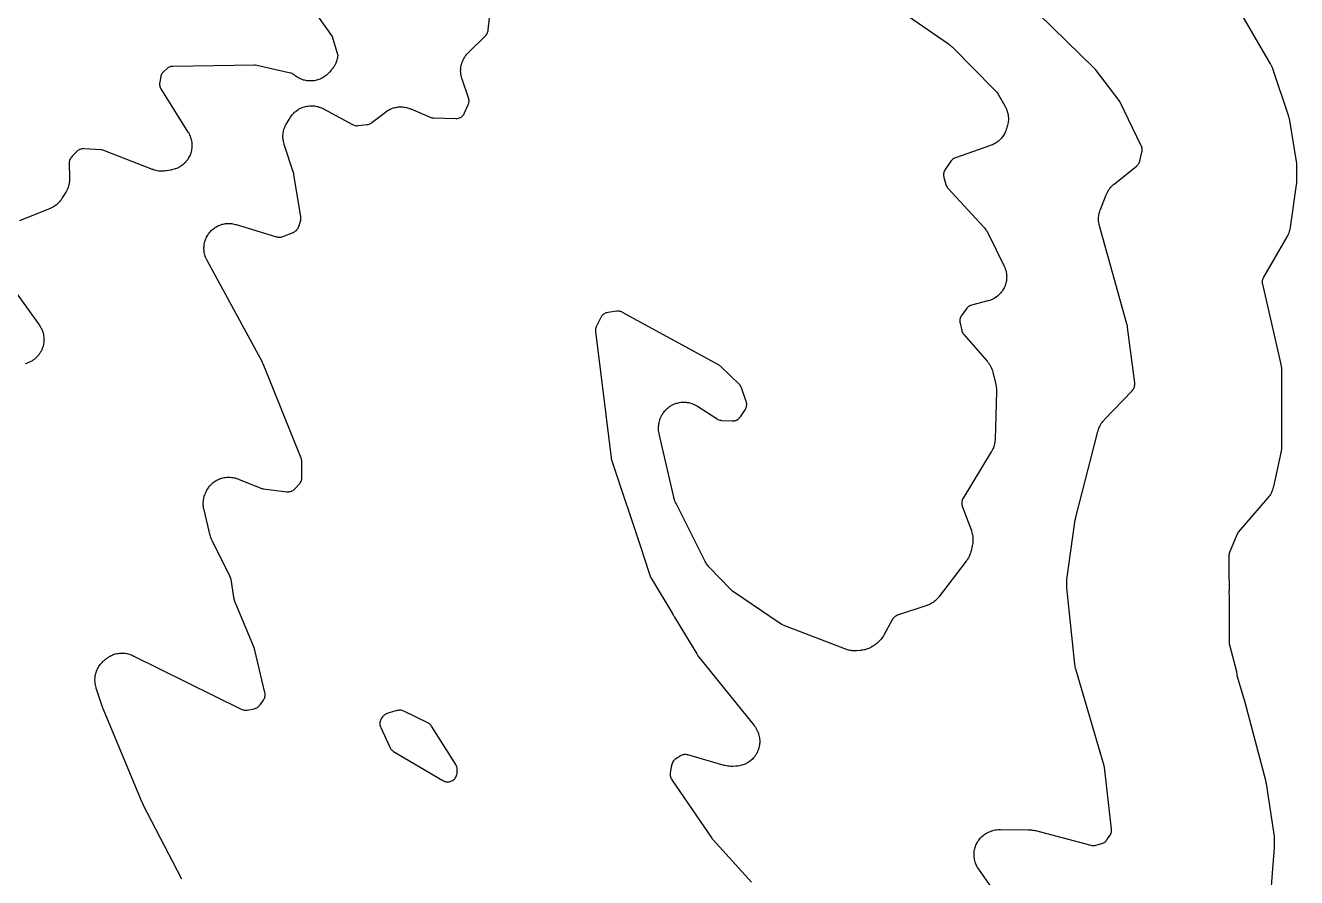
# Model space of a CAD drawing. Header units: millimetres. Extents: x 0 to 194, y 0 to 300.
# Drawn here: x 150.69 to 191.03, y 79.51 to 106.54 of the extents above; entities that cross this region are included whole.
import ezdxf

# ---------------------------------------------------------------- set-up
doc = ezdxf.new("R2010")
doc.units = ezdxf.units.MM
doc.layers.add('CUT', color=7, linetype='CONTINUOUS')

msp = doc.modelspace()

# ---------------------------------------------------------------- linework, layer by layer
at = {"layer": 'CUT'}
for points in [[(184.4298, 74.7728), (180.9425, 79.7718), (180.9304, 79.79), (180.9072, 79.8271), (180.8857, 79.8652), (180.8711, 79.8945), (180.8535, 79.9346), (180.8417, 79.9652), (180.8281, 80.0068), (180.8194, 80.0384), (180.8098, 80.0811), (180.8043, 80.1134), (180.7989, 80.1568), (180.7965, 80.1895), (180.7954, 80.2332), (180.7961, 80.266), (180.7993, 80.3097), (180.8032, 80.3422), (180.8106, 80.3853), (180.8177, 80.4173), (180.8292, 80.4596), (180.8394, 80.4907), (180.8549, 80.5316), (180.8681, 80.5616), (180.8875, 80.6008), (180.9035, 80.6294), (180.9267, 80.6666), (180.9454, 80.6935), (180.9721, 80.7282), (180.9933, 80.7531), (181.0233, 80.7851), (181.0468, 80.8079), (181.0797, 80.8367), (181.1054, 80.8571), (181.1409, 80.8827), (181.1684, 80.9005), (181.2062, 80.9225), (181.2354, 80.9375), (181.2752, 80.9557), (181.3158, 80.9719), (181.3363, 80.9795), (181.3483, 80.9837), (181.3726, 80.9913), (181.4216, 81.0051), (181.4712, 81.0161), (181.5088, 81.0222), (181.5594, 81.0275), (181.6102, 81.03), (181.6356, 81.0305), (182.5259, 81.0233), (182.5447, 81.0228), (182.5823, 81.0209), (182.6199, 81.0175), (182.6478, 81.0137), (182.6849, 81.0071), (182.7217, 80.999), (182.74, 80.9946), (184.4969, 80.5285), (184.5285, 80.522), (184.5606, 80.5188), (184.5928, 80.5191), (184.6248, 80.5229), (184.6563, 80.5301), (184.8485, 80.585), (184.8762, 80.5944), (184.9029, 80.6065), (184.9283, 80.6211), (184.9521, 80.6381), (184.9741, 80.6573), (184.9942, 80.6786), (185.0121, 80.7018), (185.1066, 80.8371), (185.123, 80.8634), (185.1366, 80.8913), (185.1472, 80.9205), (185.1548, 80.9505), (185.1593, 80.9813), (185.1605, 81.0123), (185.1586, 81.0432), (184.9319, 83.0035), (184.9279, 83.0287), (184.9217, 83.0535), (184.0224, 86.1193), (184.0171, 86.1392), (184.0073, 86.1792), (183.9994, 86.2196), (183.9933, 86.2603), (183.9908, 86.2807), (183.7428, 88.6963), (183.7421, 88.7982), (183.7421, 88.8088), (183.7419, 88.8338), (183.7411, 88.9576), (183.7414, 88.9604), (183.9924, 90.7848), (183.9967, 90.8102), (184.0091, 90.8733), (184.0147, 90.8983), (184.7222, 93.6565), (184.7285, 93.6786), (184.7421, 93.7225), (184.758, 93.7656), (184.7716, 93.7973), (184.7918, 93.8386), (184.8085, 93.8687), (184.8328, 93.9077), (184.8525, 93.9359), (184.8807, 93.9722), (184.9107, 94.007), (184.9261, 94.0241), (185.8114, 94.9516), (185.8308, 94.974), (185.8478, 94.9981), (185.8624, 95.0239), (185.8744, 95.051), (185.8836, 95.0791), (185.8901, 95.108), (185.8936, 95.1374), (185.8943, 95.1669), (185.892, 95.1965), (185.6686, 96.9572), (185.6651, 96.9788), (185.6591, 97.0081), (185.654, 97.0294), (184.7748, 100.18), (184.7697, 100.2003), (184.7603, 100.2412), (184.7528, 100.2825), (184.7487, 100.3137), (184.7451, 100.3555), (184.7439, 100.3869), (184.7442, 100.4288), (184.7459, 100.4602), (184.7501, 100.502), (184.7548, 100.5331), (184.7629, 100.5742), (184.7704, 100.6048), (184.7823, 100.645), (184.796, 100.6846), (184.8034, 100.7043), (184.9893, 101.1684), (184.9984, 101.1896), (185.0177, 101.2315), (185.0392, 101.2724), (185.0568, 101.3022), (185.0824, 101.3406), (185.1029, 101.3684), (185.1323, 101.404), (185.1556, 101.4296), (185.1885, 101.462), (185.2229, 101.4927), (185.2405, 101.5076), (185.9495, 102.077), (185.9704, 102.0954), (185.9894, 102.1156), (186.0065, 102.1375), (186.0215, 102.1609), (186.0343, 102.1856), (186.0447, 102.2113), (186.0527, 102.2379), (186.123, 102.5185), (186.1288, 102.5477), (186.1317, 102.5774), (186.1316, 102.6072), (186.1286, 102.6368), (186.1226, 102.666), (186.1138, 102.6945), (186.1022, 102.7219), (185.4354, 104.1027), (185.4207, 104.1295), (185.4033, 104.1547), (184.6485, 105.1397), (184.6348, 105.1563), (184.6153, 105.1784), (184.6004, 105.1939), (181.0958, 108.6162)], [(178.0186, 107.3044), (179.9878, 105.952), (180.005, 105.9395), (180.0389, 105.9138), (180.0715, 105.8865), (180.1028, 105.8578), (180.1181, 105.843), (181.4354, 104.5111), (181.4485, 104.4973), (181.474, 104.4692), (181.4983, 104.4401), (181.5156, 104.4175), (181.5374, 104.3864), (181.5578, 104.3544), (181.5677, 104.3382), (181.7722, 103.9865), (181.7832, 103.9665), (181.8041, 103.926), (181.8229, 103.8844), (181.8354, 103.8526), (181.8499, 103.8093), (181.8592, 103.7764), (181.8692, 103.7319), (181.8751, 103.6982), (181.8806, 103.6529), (181.883, 103.6188), (181.8838, 103.5732), (181.8828, 103.5391), (181.879, 103.4936), (181.8745, 103.4597), (181.8662, 103.4148), (181.8556, 103.3705), (181.8497, 103.3484), (181.825, 103.2641), (181.8185, 103.2438), (181.8046, 103.2034), (181.7888, 103.1638), (181.7755, 103.1346), (181.756, 103.0967), (181.74, 103.0689), (181.717, 103.033), (181.6985, 103.0069), (181.6721, 102.9733), (181.6512, 102.9491), (181.6218, 102.9181), (181.5987, 102.896), (181.5665, 102.868), (181.5414, 102.8481), (181.5066, 102.8233), (181.4798, 102.8059), (181.4429, 102.7845), (181.4145, 102.7697), (181.3757, 102.7519), (181.3361, 102.7359), (181.3161, 102.7284), (180.2064, 102.3404), (180.1774, 102.3285), (180.1497, 102.3137), (180.1238, 102.296), (180.0998, 102.2757), (180.0781, 102.253), (180.0589, 102.2282), (179.8795, 101.9694), (179.8638, 101.9442), (179.8507, 101.9176), (179.8402, 101.8897), (179.8326, 101.861), (179.8279, 101.8317), (179.8261, 101.8021), (179.8272, 101.7724), (179.8312, 101.743), (179.8382, 101.7141), (179.9044, 101.4881), (179.9134, 101.4621), (179.9247, 101.4369), (179.9383, 101.4129), (179.954, 101.3903), (179.9717, 101.3692), (181.104, 100.141), (181.1183, 100.1248), (181.1459, 100.0918), (181.1719, 100.0575), (181.1902, 100.0309), (181.2128, 99.9942), (181.2337, 99.9565), (181.2436, 99.9374), (181.7448, 98.9194), (181.7541, 98.8993), (181.7717, 98.8587), (181.7872, 98.8173), (181.7973, 98.7857), (181.8087, 98.7429), (181.8157, 98.7105), (181.8228, 98.6668), (181.8266, 98.6339), (181.8294, 98.5897), (181.8299, 98.5566), (181.8283, 98.5123), (181.8256, 98.4793), (181.8197, 98.4354), (181.8137, 98.4028), (181.8035, 98.3597), (181.7944, 98.3279), (181.78, 98.286), (181.7677, 98.2552), (181.7494, 98.2149), (181.7341, 98.1855), (181.7119, 98.1472), (181.6938, 98.1194), (181.6679, 98.0835), (181.6472, 98.0576), (181.6179, 98.0245), (181.5948, 98.0007), (181.5624, 97.9706), (181.537, 97.9492), (181.5018, 97.9224), (181.4744, 97.9037), (181.4368, 97.8805), (181.4077, 97.8645), (181.3679, 97.8451), (181.3375, 97.832), (181.296, 97.8167), (181.2538, 97.8033), (181.2325, 97.7972), (180.7128, 97.6607), (180.6842, 97.6516), (180.6567, 97.6397), (180.6304, 97.6252), (180.6058, 97.608), (180.583, 97.5886), (180.5622, 97.5669), (180.5437, 97.5432), (180.3968, 97.3345), (180.3818, 97.311), (180.3691, 97.2861), (180.3587, 97.2602), (180.3508, 97.2335), (180.3454, 97.2061), (180.3426, 97.1783), (180.3423, 97.1504), (180.3447, 97.1226), (180.3496, 97.0951), (180.4025, 96.8631), (180.4105, 96.8346), (180.4213, 96.807), (180.4347, 96.7806), (180.4507, 96.7556), (180.4691, 96.7324), (181.2109, 95.8838), (181.2249, 95.867), (181.2518, 95.833), (181.2771, 95.7977), (181.2948, 95.7703), (181.3166, 95.7327), (181.3315, 95.7038), (181.3496, 95.6643), (181.3617, 95.6341), (181.3758, 95.593), (181.388, 95.5513), (181.3935, 95.5303), (181.4835, 95.1548), (181.4877, 95.1354), (181.4953, 95.0965), (181.5011, 95.0572), (181.5041, 95.0277), (181.5065, 94.9881), (181.5071, 94.9484), (181.5069, 94.9286), (181.4625, 93.4159), (181.4612, 93.3926), (181.4574, 93.3461), (181.4512, 93.2999), (181.4448, 93.2655), (181.4338, 93.2202), (181.4239, 93.1867), (181.4083, 93.1427), (181.3949, 93.1104), (181.3749, 93.0683), (181.3527, 93.0273), (181.341, 93.0071), (180.4479, 91.5439), (180.4335, 91.5175), (180.4218, 91.4897), (180.413, 91.461), (180.4071, 91.4315), (180.4042, 91.4015), (180.4044, 91.3714), (180.4075, 91.3415), (180.4136, 91.312), (180.4226, 91.2833), (180.7088, 90.5113), (180.7159, 90.4907), (180.729, 90.4493), (180.7401, 90.4072), (180.7469, 90.3753), (180.7539, 90.3324), (180.7576, 90.3), (180.7604, 90.2566), (180.7609, 90.224), (180.7596, 90.1806), (180.7569, 90.1481), (180.7514, 90.105), (180.7437, 90.0622), (180.7394, 90.0408), (180.6994, 89.8666), (180.6935, 89.8434), (180.6803, 89.7973), (180.6647, 89.752), (180.6512, 89.7187), (180.6308, 89.6753), (180.6139, 89.6437), (180.589, 89.6027), (180.5621, 89.5631), (180.548, 89.5437), (179.6904, 88.4192), (179.6764, 88.4018), (179.6477, 88.3677), (179.6172, 88.3351), (179.5933, 88.3119), (179.5598, 88.2824), (179.5336, 88.2617), (179.4974, 88.2357), (179.4693, 88.2176), (179.4307, 88.1953), (179.4009, 88.1801), (179.3603, 88.1618), (179.3188, 88.1455), (179.2979, 88.1379), (178.3689, 87.8255), (178.343, 87.8155), (178.3181, 87.803), (178.2945, 87.7884), (178.2724, 87.7716), (178.2519, 87.7528), (178.2332, 87.7322), (178.2165, 87.71), (178.2019, 87.6863), (177.9297, 87.1937), (177.9182, 87.174), (177.8941, 87.1353), (177.8681, 87.0978), (177.8473, 87.0707), (177.8176, 87.0361), (177.7941, 87.0113), (177.7611, 86.9798), (177.7266, 86.95), (177.7089, 86.9356), (177.6422, 86.8838), (177.6244, 86.8707), (177.5883, 86.8454), (177.551, 86.8218), (177.5222, 86.8056), (177.4827, 86.7859), (177.4524, 86.7725), (177.4112, 86.7567), (177.3798, 86.7464), (177.3372, 86.7348), (177.3049, 86.7276), (177.2614, 86.7202), (177.2176, 86.7149), (177.1957, 86.7127), (177.0635, 86.7033), (177.0388, 86.7022), (176.9894, 86.7014), (176.94, 86.7033), (176.9031, 86.7068), (176.8542, 86.7141), (176.8179, 86.7216), (176.7701, 86.7342), (176.7231, 86.7495), (176.6998, 86.7577), (174.7899, 87.4953), (174.7664, 87.5051), (174.7202, 87.526), (174.6752, 87.5495), (174.6316, 87.5755), (174.6102, 87.5891), (173.1915, 88.5481), (173.172, 88.562), (173.134, 88.5908), (173.0974, 88.6216), (173.0626, 88.6542), (173.0457, 88.671), (172.3993, 89.3456), (172.3842, 89.3622), (172.3549, 89.3961), (172.3272, 89.4313), (172.3079, 89.4588), (172.2839, 89.4966), (172.2619, 89.5356), (172.2513, 89.5554), (171.3383, 91.375), (171.3269, 91.3994), (171.3057, 91.4488), (171.2875, 91.4994), (171.2724, 91.5509), (171.2656, 91.577), (170.8049, 93.5822), (170.8007, 93.6027), (170.7932, 93.6437), (170.7877, 93.6851), (170.785, 93.7163), (170.7833, 93.758), (170.7835, 93.7893), (170.7857, 93.831), (170.7888, 93.8621), (170.7949, 93.9034), (170.8008, 93.9342), (170.8107, 93.9747), (170.8224, 94.0148), (170.8287, 94.0347), (170.8327, 94.0462), (170.8406, 94.0674), (170.8574, 94.1093), (170.8763, 94.1504), (170.892, 94.1804), (170.915, 94.2193), (170.9336, 94.2476), (170.9603, 94.2841), (170.9817, 94.3103), (171.012, 94.3439), (171.0359, 94.3679), (171.0693, 94.3983), (171.0955, 94.4198), (171.1319, 94.4466), (171.1601, 94.4654), (171.199, 94.4885), (171.2289, 94.5043), (171.2699, 94.5233), (171.3013, 94.5361), (171.344, 94.5509), (171.3765, 94.5604), (171.4205, 94.5709), (171.4538, 94.5771), (171.4986, 94.5832), (171.5323, 94.586), (171.5775, 94.5875), (171.6114, 94.5869), (171.6565, 94.5839), (171.6901, 94.5799), (171.7347, 94.5724), (171.7677, 94.565), (171.8113, 94.5531), (171.8435, 94.5424), (171.8856, 94.5261), (171.9166, 94.5124), (171.9569, 94.4919), (171.9961, 94.4695), (172.0155, 94.4578), (172.6407, 94.0572), (172.6675, 94.0418), (172.6958, 94.0294), (172.7253, 94.0199), (172.7555, 94.0135), (172.7863, 94.0102), (173.1177, 93.9922), (173.1486, 93.9921), (173.1793, 93.9952), (173.2096, 94.0014), (173.239, 94.0108), (173.2673, 94.023), (173.2943, 94.0382), (173.3195, 94.056), (173.3427, 94.0763), (173.3638, 94.0989), (173.3824, 94.1236), (173.53, 94.3417), (173.5446, 94.3656), (173.5569, 94.3907), (173.5668, 94.4169), (173.5742, 94.4438), (173.5791, 94.4714), (173.5814, 94.4993), (173.5811, 94.5272), (173.5782, 94.5551), (173.5727, 94.5825), (173.5646, 94.6093), (173.4135, 95.0395), (173.4031, 95.0651), (173.3905, 95.0897), (173.3756, 95.113), (173.3586, 95.1349), (173.3397, 95.1551), (172.771, 95.7082), (172.7509, 95.7261), (172.7292, 95.7422), (172.7062, 95.7562), (169.6452, 97.4362), (169.6166, 97.45), (169.5866, 97.4607), (169.5557, 97.4682), (169.5242, 97.4723), (169.4924, 97.4731), (169.4607, 97.4705), (169.1762, 97.432), (169.1474, 97.4267), (169.1193, 97.4186), (169.0922, 97.4078), (169.0662, 97.3944), (169.0416, 97.3786), (169.0187, 97.3604), (168.9977, 97.3401), (168.9788, 97.3179), (168.9621, 97.2939), (168.9478, 97.2684), (168.8156, 97.0026), (168.8039, 96.9759), (168.7948, 96.9481), (168.7885, 96.9196), (168.785, 96.8907), (168.7843, 96.8615), (168.7864, 96.8323), (169.2808, 92.8175), (169.2858, 92.7883), (169.2938, 92.7597), (170.2715, 89.8129), (170.277, 89.7947), (170.2852, 89.7716), (170.5182, 89.0693), (170.5304, 89.0384), (170.5459, 89.009), (171.2397, 87.8569), (171.2528, 87.8306), (171.2654, 87.8079), (171.2799, 87.7863), (171.292, 87.7699), (171.9964, 86.6001), (172.0074, 86.5832), (172.0232, 86.5606), (172.0353, 86.5445), (173.8155, 84.3265), (173.8291, 84.3086), (173.8554, 84.2723), (173.8799, 84.2346), (173.8968, 84.2056), (173.9174, 84.1657), (173.9313, 84.135), (173.9478, 84.0933), (173.9586, 84.0614), (173.9709, 84.0182), (173.9785, 83.9855), (173.9864, 83.9413), (173.9907, 83.9079), (173.9941, 83.8631), (173.995, 83.8295), (173.994, 83.7846), (173.9916, 83.751), (173.9861, 83.7065), (173.9803, 83.6733), (173.9704, 83.6295), (173.9614, 83.5971), (173.9472, 83.5545), (173.9349, 83.5232), (173.9166, 83.4822), (173.9013, 83.4523), (173.8789, 83.4134), (173.8607, 83.3851), (173.8345, 83.3486), (173.8136, 83.3222), (173.7839, 83.2885), (173.7605, 83.2644), (173.7276, 83.2338), (173.7019, 83.2122), (173.6661, 83.185), (173.6383, 83.166), (173.6001, 83.1426), (173.5705, 83.1264), (173.5301, 83.1069), (173.4991, 83.0938), (173.4569, 83.0784), (173.4248, 83.0685), (173.3813, 83.0574), (173.3483, 83.0507), (173.3039, 83.0439), (173.2593, 83.0394), (173.2369, 83.0377), (173.1459, 83.0332), (173.1212, 83.0326), (173.0718, 83.0328), (173.0224, 83.0358), (172.9856, 83.04), (172.9369, 83.0483), (172.8887, 83.0593), (172.8647, 83.0655), (171.7148, 83.3955), (171.6871, 83.4021), (171.6588, 83.406), (171.6303, 83.4072), (171.6018, 83.4057), (171.5736, 83.4014), (171.5459, 83.3946), (171.519, 83.3851), (171.4932, 83.3731), (171.4685, 83.3587), (171.3285, 83.2677), (171.3033, 83.2493), (171.2801, 83.2285), (171.2593, 83.2054), (171.2409, 83.1802), (171.2252, 83.1533), (171.2124, 83.1249), (171.2027, 83.0953), (171.196, 83.0649), (171.1569, 82.8273), (171.1536, 82.7989), (171.153, 82.7703), (171.1552, 82.7418), (171.16, 82.7136), (171.1676, 82.686), (171.1777, 82.6593), (171.1903, 82.6336), (171.2053, 82.6093), (172.4741, 80.753), (172.4863, 80.7364), (172.5038, 80.7142), (172.5171, 80.6985), (173.7348, 79.3569)], [(155.6616, 79.4565), (154.435, 81.8113), (154.4264, 81.8285), (154.4061, 81.8721), (154.3983, 81.8897), (153.1705, 84.8372), (153.1641, 84.8534), (153.1489, 84.8943), (153.1432, 84.9108), (152.9436, 85.519), (152.9377, 85.5386), (152.9266, 85.5782), (152.9174, 85.6183), (152.9119, 85.6486), (152.9064, 85.6893), (152.9037, 85.72), (152.9019, 85.7611), (152.902, 85.7919), (152.904, 85.8329), (152.9069, 85.8636), (152.9126, 85.9043), (152.9183, 85.9346), (152.9278, 85.9746), (152.937, 86.007), (152.9512, 86.049), (152.9662, 86.0871), (152.9859, 86.1303), (153.0024, 86.1618), (153.0265, 86.2027), (153.0462, 86.2323), (153.0745, 86.2704), (153.0972, 86.2977), (153.1294, 86.3326), (153.1633, 86.3658), (153.1808, 86.3819), (153.2294, 86.4246), (153.2464, 86.4387), (153.281, 86.4662), (153.3169, 86.492), (153.3447, 86.5099), (153.383, 86.532), (153.4125, 86.5472), (153.4527, 86.5654), (153.4835, 86.5776), (153.5254, 86.5918), (153.5572, 86.6009), (153.6003, 86.6109), (153.6329, 86.6168), (153.6767, 86.6226), (153.7097, 86.6253), (153.7539, 86.6267), (153.787, 86.6261), (153.8311, 86.6232), (153.864, 86.6194), (153.9076, 86.6122), (153.94, 86.6052), (153.9827, 86.5937), (154.0142, 86.5835), (154.0555, 86.5679), (154.0961, 86.5503), (154.1161, 86.541), (157.542, 84.8472), (157.571, 84.8347), (157.6011, 84.8253), (157.632, 84.8192), (157.6634, 84.8163), (157.695, 84.8168), (157.7263, 84.8205), (157.9488, 84.8592), (157.978, 84.8658), (158.0063, 84.8752), (158.0336, 84.8874), (158.0595, 84.9023), (158.0838, 84.9196), (158.1062, 84.9393), (158.1266, 84.9611), (158.1448, 84.9849), (158.2503, 85.1384), (158.2649, 85.1621), (158.2774, 85.187), (158.2874, 85.2129), (158.295, 85.2397), (158.3001, 85.2671), (158.3027, 85.2948), (158.3027, 85.3226), (158.3, 85.3503), (158.2949, 85.3777), (157.9751, 86.723), (157.9685, 86.7465), (157.96, 86.7694), (157.3666, 88.1878), (157.3568, 88.2133), (157.3388, 88.2649), (157.324, 88.3175), (157.3124, 88.3709), (157.3074, 88.3978), (157.2207, 88.9596), (157.2144, 88.99), (157.205, 89.0195), (157.1926, 89.048), (156.63, 90.1736), (156.6195, 90.1963), (156.5997, 90.2422), (156.5824, 90.2891), (156.5678, 90.3369), (156.5612, 90.361), (156.3612, 91.1741), (156.3563, 91.1966), (156.3476, 91.2418), (156.3412, 91.2873), (156.3382, 91.3217), (156.3366, 91.3677), (156.3371, 91.4021), (156.3401, 91.448), (156.3441, 91.4823), (156.3518, 91.5276), (156.3593, 91.5613), (156.3716, 91.6056), (156.3825, 91.6383), (156.3993, 91.6812), (156.4182, 91.7231), (156.4282, 91.7438), (156.4423, 91.7712), (156.4529, 91.7907), (156.4751, 91.829), (156.4991, 91.8662), (156.5185, 91.8932), (156.5461, 91.9279), (156.568, 91.9528), (156.5989, 91.9846), (156.6232, 92.0072), (156.657, 92.0358), (156.6834, 92.056), (156.7199, 92.0811), (156.7482, 92.0986), (156.787, 92.12), (156.8168, 92.1346), (156.8575, 92.1521), (156.8886, 92.1636), (156.9308, 92.1771), (156.9629, 92.1855), (157.0063, 92.1947), (157.0391, 92.2), (157.0831, 92.2049), (157.1163, 92.2069), (157.1606, 92.2074), (157.1937, 92.2062), (157.2379, 92.2023), (157.2708, 92.1978), (157.3143, 92.1896), (157.3466, 92.1819), (157.3892, 92.1695), (157.431, 92.155), (157.4518, 92.1473), (158.1659, 91.86), (158.1903, 91.8514), (158.2153, 91.8449), (158.2407, 91.8406), (158.9944, 91.7467), (159.0232, 91.7445), (159.0521, 91.7451), (159.0808, 91.7484), (159.109, 91.7546), (159.1366, 91.7634), (159.1631, 91.7748), (159.1884, 91.7887), (159.2123, 91.805), (159.2345, 91.8235), (159.2548, 91.844), (159.3938, 91.9989), (159.4115, 92.0206), (159.4271, 92.0439), (159.4405, 92.0685), (159.4516, 92.0943), (159.4601, 92.121), (159.4662, 92.1484), (159.4696, 92.1762), (159.4705, 92.2042), (159.4622, 92.706), (159.4605, 92.7334), (159.4563, 92.7605), (159.4496, 92.7872), (159.4405, 92.8131), (158.2369, 95.8009), (158.2301, 95.8166), (158.2201, 95.8378), (158.2124, 95.853), (156.4595, 99.0858), (156.4495, 99.1055), (156.4303, 99.1454), (156.4131, 99.1862), (156.4018, 99.2173), (156.3887, 99.2596), (156.3805, 99.2917), (156.3716, 99.3351), (156.3666, 99.3678), (156.362, 99.4118), (156.3602, 99.4449), (156.36, 99.4892), (156.3615, 99.5223), (156.3656, 99.5664), (156.3703, 99.5992), (156.3788, 99.6426), (156.3867, 99.6748), (156.3994, 99.7172), (156.4104, 99.7484), (156.4272, 99.7894), (156.4412, 99.8194), (156.4619, 99.8585), (156.4788, 99.887), (156.5033, 99.9239), (156.5229, 99.9506), (156.5509, 99.9849), (156.5731, 100.0095), (156.6043, 100.0409), (156.6288, 100.0632), (156.6629, 100.0914), (156.6894, 100.1112), (156.7262, 100.1359), (156.7545, 100.153), (156.7935, 100.174), (156.8234, 100.1882), (156.8643, 100.2053), (156.8955, 100.2165), (156.9378, 100.2294), (156.9699, 100.2376), (157.0133, 100.2463), (157.0461, 100.2512), (157.0901, 100.2556), (157.1232, 100.2573), (157.1674, 100.2574), (157.2006, 100.2558), (157.2446, 100.2515), (157.2774, 100.2467), (157.3208, 100.2381), (157.3637, 100.2274), (157.385, 100.2215), (158.663, 99.8351), (158.6909, 99.8281), (158.7193, 99.8238), (158.748, 99.8223), (158.7767, 99.8235), (158.8052, 99.8274), (158.8331, 99.8341), (158.8603, 99.8434), (159.1926, 99.975), (159.2195, 99.9872), (159.2451, 100.002), (159.269, 100.0193), (159.2912, 100.0388), (159.3113, 100.0603), (159.3292, 100.0838), (159.3448, 100.1089), (159.3578, 100.1354), (159.3681, 100.1631), (159.4214, 100.3309), (159.4286, 100.3579), (159.4333, 100.3855), (159.4354, 100.4133), (159.4348, 100.4413), (159.4317, 100.4691), (159.2168, 101.8152), (159.212, 101.8389), (159.2054, 101.8621), (158.9084, 102.759), (158.9021, 102.7799), (158.8904, 102.822), (158.8807, 102.8646), (158.8751, 102.8968), (158.8696, 102.9401), (158.8671, 102.9727), (158.8658, 103.0164), (158.8665, 103.0491), (158.8695, 103.0926), (158.8733, 103.1251), (158.8805, 103.1682), (158.8875, 103.2002), (158.8988, 103.2423), (158.9089, 103.2735), (158.9242, 103.3143), (158.9372, 103.3443), (158.9565, 103.3835), (158.9776, 103.4217), (158.9887, 103.4406), (159.0927, 103.6088), (159.1052, 103.6277), (159.1309, 103.665), (159.1585, 103.701), (159.1805, 103.7268), (159.2116, 103.7598), (159.2361, 103.7833), (159.2704, 103.813), (159.2971, 103.8339), (159.3342, 103.86), (159.3629, 103.8781), (159.4024, 103.9004), (159.4328, 103.9155), (159.4743, 103.9337), (159.5061, 103.9457), (159.5492, 103.9596), (159.582, 103.9683), (159.6263, 103.9778), (159.6599, 103.9832), (159.7049, 103.9881), (159.7388, 103.9902), (159.7841, 103.9906), (159.8181, 103.9891), (159.8632, 103.985), (159.8968, 103.9802), (159.9413, 103.9715), (159.9743, 103.9633), (160.0176, 103.9502), (160.0496, 103.9387), (160.0915, 103.9213), (160.1324, 103.9018), (160.1526, 103.8915), (161.0737, 103.3941), (161.1015, 103.3809), (161.1306, 103.3706), (161.1605, 103.3633), (161.1911, 103.3591), (161.2219, 103.3581), (161.2526, 103.3603), (161.5356, 103.3949), (161.5671, 103.4005), (161.5978, 103.4094), (161.6273, 103.4215), (161.6555, 103.4366), (161.6818, 103.4547), (162.1157, 103.7878), (162.1332, 103.8005), (162.1686, 103.8251), (162.2053, 103.848), (162.2335, 103.8639), (162.2721, 103.8831), (162.3018, 103.8962), (162.3421, 103.9117), (162.3728, 103.9218), (162.4145, 103.9333), (162.446, 103.9405), (162.4886, 103.948), (162.5207, 103.9521), (162.5637, 103.9554), (162.5961, 103.9564), (162.6393, 103.9557), (162.6716, 103.9535), (162.7145, 103.9486), (162.7464, 103.9434), (162.7887, 103.9344), (162.82, 103.9262), (162.8612, 103.9132), (162.9017, 103.8982), (162.9218, 103.8902), (163.538, 103.6284), (163.5645, 103.6186), (163.5918, 103.6113), (163.6196, 103.6066), (163.6478, 103.6046), (164.3495, 103.5869), (164.3789, 103.5876), (164.4081, 103.5912), (164.4368, 103.5976), (164.4647, 103.6068), (164.4916, 103.6187), (164.5172, 103.6331), (164.5412, 103.65), (164.5635, 103.6692), (164.5838, 103.6904), (164.602, 103.7136), (164.6178, 103.7384), (164.631, 103.7646), (164.7463, 104.0228), (164.7565, 104.0491), (164.7643, 104.0762), (164.7695, 104.1039), (164.772, 104.132), (164.7719, 104.1602), (164.7692, 104.1883), (164.7638, 104.2159), (164.7559, 104.243), (164.551, 104.8364), (164.544, 104.8584), (164.5313, 104.9025), (164.5208, 104.9473), (164.5147, 104.9812), (164.5088, 105.0268), (164.5061, 105.0612), (164.505, 105.1072), (164.5058, 105.1416), (164.5094, 105.1875), (164.5138, 105.2217), (164.522, 105.2669), (164.5298, 105.3005), (164.5426, 105.3447), (164.5538, 105.3772), (164.571, 105.4199), (164.5855, 105.4511), (164.607, 105.4918), (164.6246, 105.5214), (164.6502, 105.5597), (164.6707, 105.5873), (164.7, 105.6228), (164.7311, 105.6567), (164.747, 105.6733), (165.295, 106.2133), (165.315, 106.235), (165.3327, 106.2586), (165.3481, 106.2838), (165.3608, 106.3104), (165.371, 106.3382), (165.3783, 106.3667), (165.3828, 106.3959), (165.4601, 107.1389)], [(189.219, 106.9921), (190.1916, 105.3255), (190.1952, 105.3184), (190.2013, 105.3062), (190.209, 105.2908), (190.2517, 105.2055), (190.2664, 105.168), (190.2743, 105.1462), (190.7703, 103.6628), (190.7757, 103.6456), (190.7857, 103.611), (190.7944, 103.576), (190.8016, 103.5407), (190.8049, 103.523), (191.0279, 102.1616), (191.028, 102.0327), (191.0286, 101.5743), (191.0286, 101.5604), (191.0286, 101.56), (190.8246, 100.1352), (190.8211, 100.114), (190.813, 100.0718), (190.8028, 100.03), (190.7937, 99.999), (190.7797, 99.9584), (190.7677, 99.9285), (190.7498, 99.8894), (190.73, 99.8512), (190.7197, 99.8323), (189.9765, 98.5484), (189.9636, 98.5234), (189.953, 98.4974), (189.945, 98.4705), (189.9395, 98.4429), (189.9366, 98.415), (189.9363, 98.3869), (189.9387, 98.3589), (189.9437, 98.3312), (190.5359, 95.7397), (190.5409, 95.7148), (190.5494, 95.6646), (190.5551, 95.614), (190.5551, 95.6133), (190.5471, 93.1075), (190.5463, 93.1002), (190.5389, 93.0537), (190.5345, 93.0305), (190.2944, 91.9114), (190.2891, 91.8894), (190.2774, 91.8458), (190.2635, 91.8028), (190.2515, 91.7711), (190.2334, 91.7297), (190.2183, 91.6994), (190.1961, 91.66), (190.178, 91.6314), (190.152, 91.5944), (190.1242, 91.5589), (190.1098, 91.5414), (189.1799, 90.4679), (189.1594, 90.4415), (189.142, 90.4129), (189.1279, 90.3825), (188.9031, 89.8179), (188.8938, 89.7909), (188.8871, 89.763), (188.8831, 89.7347), (188.8818, 89.7061), (188.883, 89.2801), (188.8828, 89.2781), (188.883, 89.2715), (188.8849, 88.6092), (188.8828, 88.599), (188.878, 88.568), (188.8765, 88.5367), (188.8782, 88.5054), (188.8854, 88.4398), (188.8895, 86.9676), (188.8907, 86.942), (188.8941, 86.9166), (188.8996, 86.8915), (189.1236, 86.0469), (189.1308, 85.9512), (189.1348, 85.9198), (189.1421, 85.8891), (189.3825, 85.0708), (190.0377, 82.6003), (190.0433, 82.5764), (190.0558, 82.5164), (190.0601, 82.4922), (190.3146, 80.8096), (190.3141, 80.531), (190.314, 80.4843), (190.314, 80.4682), (190.314, 80.4584), (190.0884, 77.4705)], [(159.9648, 106.8457), (160.4265, 106.1921), (160.6054, 105.5835), (160.601, 105.5476), (160.5941, 105.5069), (160.5875, 105.4768), (160.5769, 105.4369), (160.5676, 105.4075), (160.5534, 105.3688), (160.5415, 105.3403), (160.5238, 105.3031), (160.5093, 105.2758), (160.4883, 105.2404), (160.4713, 105.2146), (160.4472, 105.1812), (160.4215, 105.149), (160.4083, 105.1331), (160.3391, 105.0539), (160.3244, 105.0379), (160.2942, 105.0066), (160.2626, 104.9768), (160.2379, 104.9556), (160.2035, 104.929), (160.1768, 104.9103), (160.1401, 104.8871), (160.1117, 104.8711), (160.0729, 104.8516), (160.0431, 104.8384), (160.0026, 104.8227), (159.9717, 104.8124), (159.9299, 104.8007), (159.8981, 104.7934), (159.8553, 104.7858), (159.823, 104.7817), (159.7797, 104.7782), (159.7472, 104.7772), (159.7037, 104.7779), (159.6712, 104.7801), (159.628, 104.785), (159.5959, 104.7903), (159.5534, 104.7993), (159.5219, 104.8077), (159.4805, 104.8208), (159.45, 104.8321), (159.41, 104.8492), (159.3807, 104.8634), (159.3426, 104.8843), (159.3148, 104.9013), (159.2789, 104.9257), (159.2529, 104.9453), (159.2283, 104.9657), (159.2058, 104.9826), (159.1818, 104.9974), (159.1566, 105.0099), (159.1303, 105.02), (159.1031, 105.0275), (158.0356, 105.2706), (158.0004, 105.2765), (157.9647, 105.2781), (155.3735, 105.2412), (155.3431, 105.2392), (155.3129, 105.2342), (155.2835, 105.2261), (155.255, 105.215), (155.2278, 105.2011), (155.2022, 105.1845), (155.1784, 105.1654), (155.0842, 105.0816), (155.0641, 105.062), (155.046, 105.0407), (155.03, 105.0177), (155.0161, 104.9934), (155.0046, 104.9679), (154.9955, 104.9414), (154.989, 104.9141), (154.9554, 104.7399), (154.9514, 104.712), (154.95, 104.6839), (154.9513, 104.6558), (154.9551, 104.6279), (154.9616, 104.6005), (154.9706, 104.5739), (154.9821, 104.5482), (154.9959, 104.5237), (155.853, 103.1579), (155.8643, 103.1388), (155.8859, 103.1003), (155.9056, 103.0607), (155.9189, 103.0303), (155.9347, 102.9889), (155.9449, 102.9574), (155.9565, 102.9147), (155.9636, 102.8824), (155.971, 102.8387), (155.9749, 102.8058), (155.9779, 102.7617), (155.9785, 102.7285), (155.9772, 102.6843), (155.9746, 102.6513), (155.9689, 102.6074), (155.9631, 102.5748), (155.9532, 102.5317), (155.9441, 102.4998), (155.93, 102.4579), (155.9179, 102.427), (155.8997, 102.3867), (155.8846, 102.3572), (155.8626, 102.3188), (155.8447, 102.2909), (155.819, 102.2549), (155.7984, 102.2289), (155.7693, 102.1956), (155.7463, 102.1718), (155.714, 102.1415), (155.6888, 102.12), (155.6537, 102.093), (155.6265, 102.0741), (155.5889, 102.0507), (155.5599, 102.0346), (155.5203, 102.015), (155.4899, 102.0018), (155.4485, 101.9862), (155.4169, 101.9761), (155.3742, 101.9646), (155.331, 101.9553), (155.3092, 101.9511), (155.1603, 101.9265), (155.1364, 101.9232), (155.0886, 101.9179), (155.0406, 101.9152), (155.0045, 101.9151), (154.9565, 101.9175), (154.9206, 101.9213), (154.8731, 101.9288), (154.8379, 101.9363), (154.7914, 101.9489), (154.7457, 101.964), (154.7231, 101.9721), (153.1823, 102.5722), (153.1538, 102.5816), (153.1245, 102.5882), (153.0947, 102.5918), (152.5626, 102.6298), (152.534, 102.6305), (152.5056, 102.6285), (152.4774, 102.6237), (152.4498, 102.6163), (152.4231, 102.6063), (152.3974, 102.5939), (152.373, 102.579), (152.3502, 102.5619), (152.329, 102.5427), (152.1736, 102.3871), (152.1534, 102.3647), (152.1355, 102.3404), (152.1201, 102.3144), (152.1075, 102.2871), (152.0976, 102.2586), (152.0907, 102.2292), (152.0868, 102.1993), (152.0858, 102.1691), (152.0952, 101.6915), (152.0951, 101.6703), (152.094, 101.6278), (152.0908, 101.5854), (152.0869, 101.5539), (152.0798, 101.512), (152.0729, 101.4809), (152.0618, 101.4399), (152.0521, 101.4096), (152.0372, 101.3698), (152.0247, 101.3405), (152.0061, 101.3023), (151.9857, 101.2651), (151.9751, 101.2467), (151.8655, 101.0668), (151.8526, 101.0468), (151.8259, 101.0077), (151.7971, 100.97), (151.774, 100.943), (151.7414, 100.9085), (151.7157, 100.884), (151.6796, 100.8532), (151.6514, 100.8316), (151.6123, 100.8047), (151.582, 100.7862), (151.5403, 100.7636), (151.4974, 100.7433), (151.4758, 100.7337), (150.51, 100.3358)], [(149.6929, 99.0288), (151.1288, 97.0416), (151.1411, 97.0237), (151.1648, 96.9873), (151.1867, 96.9498), (151.2018, 96.921), (151.22, 96.8816), (151.2322, 96.8515), (151.2465, 96.8105), (151.2557, 96.7793), (151.266, 96.7371), (151.2722, 96.7052), (151.2784, 96.6622), (151.2815, 96.6298), (151.2835, 96.5865), (151.2835, 96.554), (151.2813, 96.5106), (151.2781, 96.4782), (151.2718, 96.4353), (151.2655, 96.4034), (151.255, 96.3612), (151.2457, 96.3301), (151.2312, 96.2892), (151.2189, 96.2591), (151.2006, 96.2197), (151.1855, 96.1909), (151.1634, 96.1535), (151.1456, 96.1263), (151.12, 96.0912), (151.0997, 96.0659), (151.0708, 96.0334), (151.0481, 96.0102), (151.0163, 95.9806), (150.9914, 95.9596), (150.9569, 95.9333), (150.9302, 95.9148), (150.8933, 95.8919), (150.8649, 95.8761), (150.8259, 95.8569), (150.7961, 95.8439), (150.7555, 95.8285), (150.7246, 95.8185), (150.6827, 95.807)]]:
    msp.add_lwpolyline(points, dxfattribs=at)
msp.add_lwpolyline([(163.9398, 82.5831), (163.9659, 82.5693), (163.9931, 82.5582), (164.0214, 82.5498), (164.0503, 82.5443), (164.0796, 82.5415), (164.1091, 82.5417), (164.1384, 82.5448), (164.1672, 82.5507), (164.1954, 82.5594), (164.2225, 82.5708), (164.2484, 82.5849), (164.2728, 82.6014), (164.2954, 82.6202), (164.3161, 82.6411), (164.3347, 82.664), (164.3509, 82.6886), (164.3646, 82.7147), (164.3757, 82.742), (164.3841, 82.7702), (164.3897, 82.7991), (164.3924, 82.8285), (164.3964, 82.922), (164.3961, 82.9524), (164.3928, 82.9825), (164.3865, 83.0122), (164.3772, 83.041), (164.365, 83.0688), (164.3501, 83.0953), (163.5819, 84.3091), (163.5659, 84.3319), (163.5479, 84.3531), (163.5281, 84.3725), (163.5065, 84.3901), (163.4834, 84.4055), (163.4589, 84.4188), (162.7023, 84.7843), (162.6739, 84.7962), (162.6445, 84.8052), (162.6142, 84.8111), (162.5836, 84.8139), (162.5528, 84.8135), (162.5222, 84.81), (162.4921, 84.8034), (162.1986, 84.7224), (162.1713, 84.7135), (162.145, 84.702), (162.1199, 84.688), (162.0963, 84.6716), (162.0743, 84.6531), (162.0542, 84.6326), (162.0158, 84.5894), (161.9976, 84.5668), (161.9817, 84.5426), (161.9681, 84.517), (161.9571, 84.4902), (161.9488, 84.4624), (161.9432, 84.434), (161.9403, 84.4051), (161.9403, 84.3761), (161.943, 84.3472), (161.9485, 84.3188), (161.9568, 84.291), (161.9677, 84.2641), (162.2555, 83.6417), (162.2695, 83.615), (162.2861, 83.5899), (162.3052, 83.5665), (162.3265, 83.5452), (162.3498, 83.5261), (162.375, 83.5095)], close=True, dxfattribs=at)

doc.saveas('drawing.dxf')
